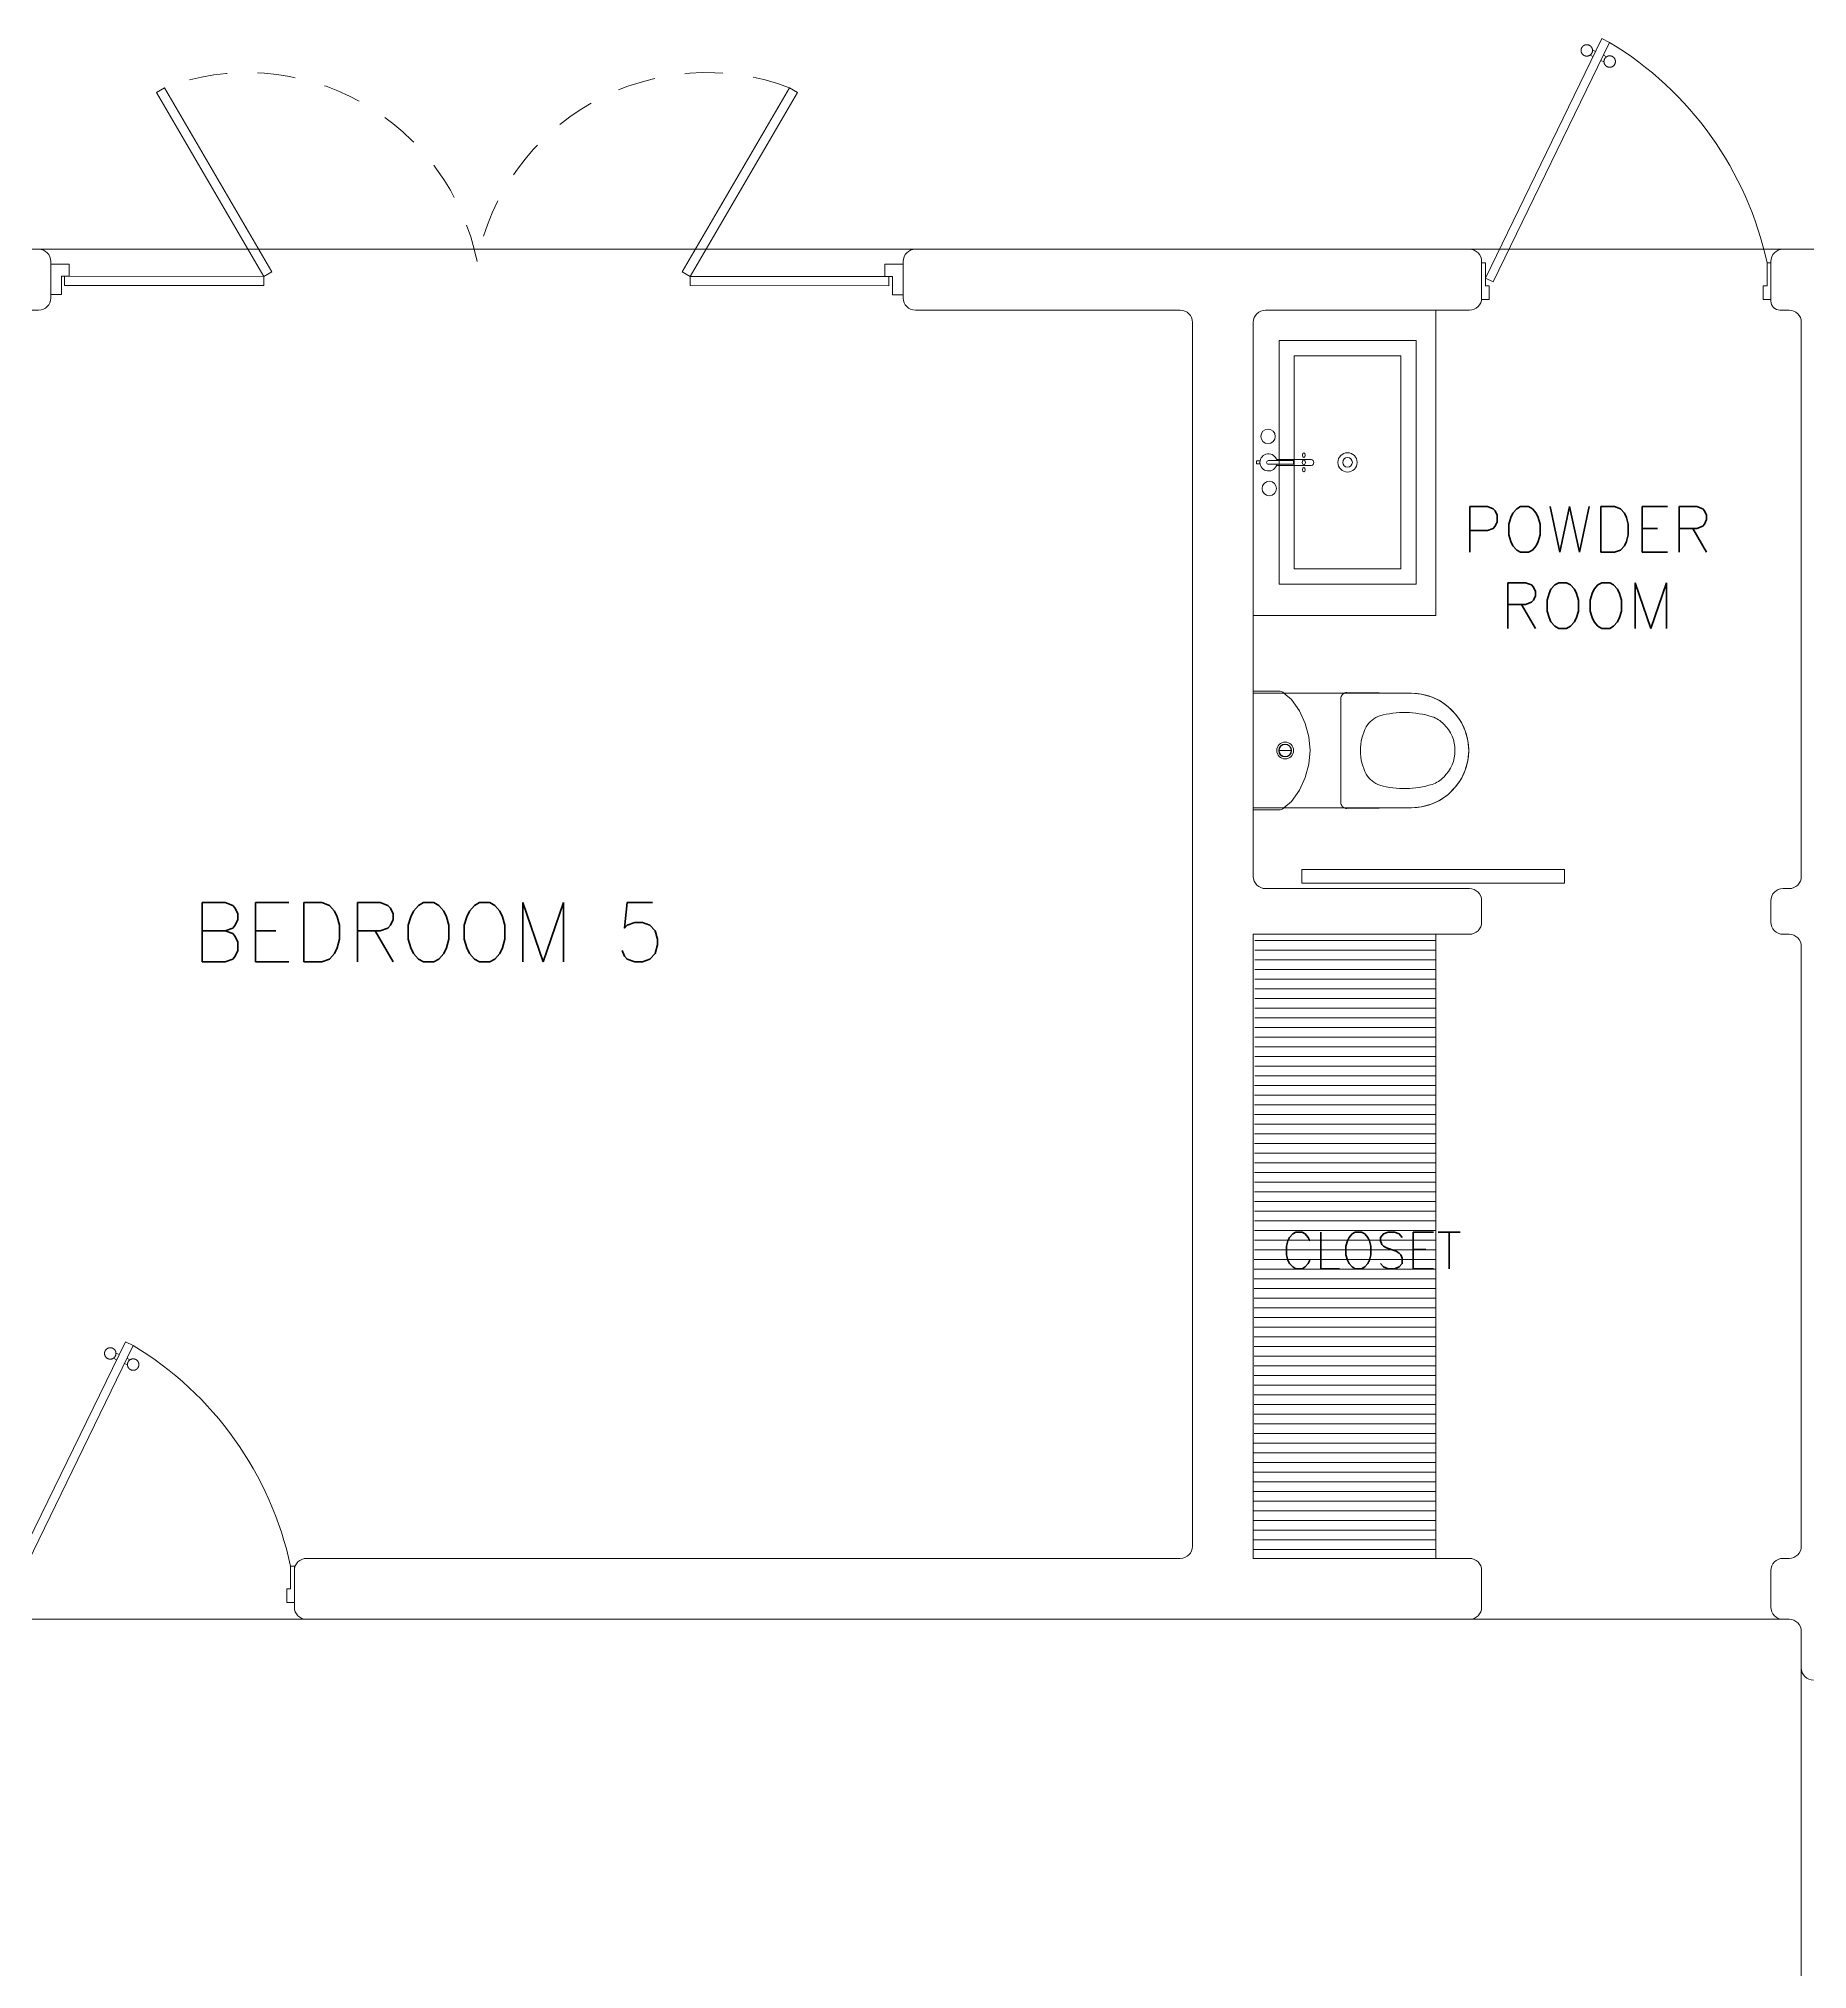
# Model space of a CAD drawing. Header units: metres. Extents: x -232 to 581, y 30 to 789.
# Drawn here: x 108.58 to 114.39, y 741.04 to 747.38 of the extents above; entities that cross this region are included whole.
import ezdxf

# ---------------------------------------------------------------- set-up
doc = ezdxf.new("R2010")
doc.units = ezdxf.units.M
doc.linetypes.add('HIDDEN2', pattern=[0.1875, 0.125, -0.0625])
doc.layers.add('1', color=1, linetype='Continuous')
for name, color, linetype, lineweight in [('A-DOOR', 35, 'Continuous', 5), ('A-WALL', 250, 'Continuous', 20), ('baños', 140, 'Continuous', 0), ('closets', 253, 'Continuous', 0), ('textos', 7, 'Continuous', 0)]:
    doc.layers.add(name, color=color, linetype=linetype, lineweight=lineweight)
doc.layers.add('PISO', color=7, linetype='Continuous', lineweight=5, true_color=0xe6e6e6)
doc.styles.get("Standard").update_dxf_attribs({"font": 'arial.ttf'})

# ---------------------------------------------------------------- blocks, each defined once
blk = doc.blocks.new('Caroma_ToiletSuites')
at = {"layer": 'baños'}
for p, q in [((-32.6, 705.1), (-64.3, 696.7)), ((0, 708), (-32.6, 705.1)), ((32.6, 705.1), (0, 708)), ((64.3, 696.7), (32.6, 705.1)), ((-144, 640.8), (-162.8, 614)), ((-120.8, 664), (-144, 640.8)), ((-94, 682.8), (-120.8, 664)), ((-64.3, 696.7), (-94, 682.8)), ((94, 682.8), (64.3, 696.7)), ((120.8, 664), (94, 682.8)), ((144, 640.8), (120.8, 664)), ((162.8, 614), (144, 640.8)), ((-176.7, 584.3), (-185.1, 552.6)), ((-162.8, 614), (-176.7, 584.3)), ((176.7, 584.3), (162.8, 614)), ((185.1, 552.6), (176.7, 584.3)), ((-188, 520), (-190.5, 308)), ((-185.1, 552.6), (-188, 520)), ((-188, 0), (-188, 520)), ((188, 520), (185.1, 552.6)), ((188, 520), (188, 0)), ((190.5, 308), (188, 520)), ((-190.5, 308), (-190.2, 304.5)), ((-190.2, 304.5), (-189.3, 301.2)), ((-189.3, 301.2), (-187.8, 298)), ((-187.8, 298), (-185.8, 295.1)), ((-185.8, 295.1), (-183.4, 292.7)), ((-183.4, 292.7), (-180.5, 290.7)), ((-180.5, 290.7), (-177.3, 289.2)), ((-177.3, 289.2), (-174, 288.3)), ((-174, 288.3), (-170.5, 288)), ((-170.5, 288), (170.5, 288)), ((170.5, 288), (174, 288.3)), ((174, 288.3), (177.3, 289.2)), ((177.3, 289.2), (180.5, 290.7)), ((180.5, 290.7), (183.4, 292.7)), ((183.4, 292.7), (185.8, 295.1)), ((185.8, 295.1), (187.8, 298)), ((187.8, 298), (189.3, 301.2)), ((189.3, 301.2), (190.2, 304.5)), ((190.2, 304.5), (190.5, 308)), ((-130, 152.2), (-167.1, 126.2)), ((-88.9, 171.3), (-130, 152.2)), ((-45.1, 183.1), (-88.9, 171.3)), ((0, 187), (-45.1, 183.1)), ((45.1, 183.1), (0, 187)), ((88.9, 171.3), (45.1, 183.1)), ((130, 152.2), (88.9, 171.3)), ((167.1, 126.2), (130, 152.2)), ((-194.6, 88.2), (-195, 83.5)), ((-195, 83.5), (-195, 0)), ((-193.4, 92.7), (-194.6, 88.2)), ((-191.4, 97), (-193.4, 92.7)), ((-188.7, 100.9), (-191.4, 97)), ((-167.1, 126.2), (-188.7, 100.9)), ((0, 85), (0, 125)), ((188.7, 100.9), (167.1, 126.2)), ((191.4, 97), (188.7, 100.9)), ((193.4, 92.7), (191.4, 97)), ((194.6, 88.2), (193.4, 92.7)), ((195, 83.5), (194.6, 88.2)), ((195, 0), (195, 83.5)), ((-195, 0), (195, 0)), ((188, 0), (-188, 0))]:
    blk.add_line(p, q, dxfattribs=at)
for centre, radius, start, end in [((0, 520), 188, 0, 180), ((-2.7, 547.4), 115.2, 88.65652, 137.04039), ((2.7, 547.4), 115.2, 42.9609, 91.34146), ((183, 496.7), 307.9, 162.77131, 195.21432), ((-18.8, 556.1), 97.6, 134.33725, 160.9897), ((18.8, 556.1), 97.6, 19.00998, 45.66427), ((-183, 496.7), 307.9, 344.7852, 17.22859), ((-36.1, 442.4), 82.4, 198.76304, 239.35819), ((36.1, 442.4), 82.4, 300.64117, 341.23514), ((2.9, 529.9), 177.9, 242.91598, 269.06591), ((-2.9, 529.9), 177.9, 270.93391, 297.08355), ((0, 105), 27.5, 0, 180), ((0, 105), 27.5, 180, 0), ((0, 105), 21, 0, 180), ((0, 105), 21, 180, 0), ((0, 105), 20, 0, 180), ((0, 105), 20, 180, 0)]:
    blk.add_arc(centre, radius, start, end, dxfattribs=at)
blk = doc.blocks.new('puerta 1.00')
at = {"layer": 'A-DOOR'}
for p, q in [((-0.15, -0.0125), (-0.9369, -0.3949)), ((-0.1376, -0.038), (-0.9245, -0.4204)), ((-0.1376, -0.038), (-0.15, -0.0125)), ((-0.8946, -0.3743), (-0.8996, -0.3641)), ((-0.8777, -0.3661), (-0.8826, -0.3559)), ((-0.9369, -0.3949), (-0.9245, -0.4204)), ((-0.8822, -0.3998), (-0.8772, -0.4101)), ((-0.8653, -0.3916), (-0.8603, -0.4018))]:
    blk.add_line(p, q, dxfattribs=at)
for points in [[(-0.08, 0), (-0.08, -0.025), (-0.125, -0.025), (-0.125, -0.0125), (-0.2, -0.0125), (-0.2, 0), (-0.08, 0)], [(-0.08, -0.95), (-0.08, -0.925), (-0.125, -0.925), (-0.125, -0.9375), (-0.2, -0.9375), (-0.2, -0.95), (-0.08, -0.95)]]:
    blk.add_lwpolyline(points, dxfattribs=at)
blk.add_arc((0.0366, 0.1602), 1.1229, 211.13358, 257.83427, dxfattribs=at)
for points in [[(-0.8982, -0.3642), (-0.9033, -0.3642), (-0.912, -0.3591), (-0.917, -0.3504), (-0.917, -0.3403), (-0.912, -0.3316), (-0.9033, -0.3265), (-0.8932, -0.3265), (-0.8844, -0.3316), (-0.8794, -0.3403), (-0.8794, -0.3504), (-0.8844, -0.3591), (-0.8932, -0.3642), (-0.8982, -0.3642)], [(-0.8617, -0.4394), (-0.8667, -0.4394), (-0.8754, -0.4344), (-0.8805, -0.4256), (-0.8805, -0.4156), (-0.8754, -0.4068), (-0.8667, -0.4018), (-0.8566, -0.4018), (-0.8479, -0.4068), (-0.8428, -0.4156), (-0.8428, -0.4257), (-0.8479, -0.4344), (-0.8566, -0.4394), (-0.8617, -0.4394)]]:
    blk.add_open_spline(points, degree=2, dxfattribs=at)
blk = doc.blocks.new('A$C8d867532')
at = {"layer": 'baños', "linetype": 'Continuous'}
blk.add_line((0.0395, 0.4062, 0), (0.1223, 0.4062, 0.0004), dxfattribs=at)
at = {"layer": 'baños'}
for points in [[(0.0743, 0.8), (0.5243, 0.8), (0.5243, 0), (0.0743, 0)], [(0.1243, 0.75), (0.4743, 0.75), (0.4743, 0.05), (0.1243, 0.05)]]:
    blk.add_lwpolyline(points, close=True, dxfattribs=at)
at = {"layer": 'baños', "linetype": 'Continuous'}
for points, elevation in [([(0.0114, 0.405), (0.0005, 0.405), (0, 0.4043), (0, 0.3957)], 0), ([(0, 0.3957), (0.0005, 0.395), (0.0114, 0.395)], 0), ([(0.1223, 0.4062), (0.1223, 0.3939)], 0.0004)]:
    blk.add_lwpolyline(points, dxfattribs=dict(at, elevation=elevation))
blk.add_lwpolyline([(0.0672, 0.3939, -9.082434), (0.0672, 0.4062)], format="xyb", dxfattribs=at)
at = {"layer": 'baños', "linetype": 'Continuous', "elevation": 0}
for points in [[(0.0333, 0.4, -0.385153), (0.0395, 0.4062), (0.0395, 0.4062)], [(0.0333, 0.4, 0.385153), (0.0395, 0.3939), (0.0395, 0.3939)], [(0.0661, 0.4101), (0.1804, 0.4101, -0.363105), (0.1887, 0.4, -0.363105), (0.1804, 0.39), (0.0661, 0.39)]]:
    blk.add_lwpolyline(points, format="xyb", dxfattribs=at)
at = {"layer": 'baños', "linetype": 'Continuous', "extrusion": (1.31781e-06, -1, -8.43443e-26), "elevation": -0.3939}
blk.add_lwpolyline([(0.1223, 0.0004), (0.0395, 0)], close=True, dxfattribs=at)
at = {"layer": 'baños', "linetype": 'Continuous'}
for centre, radius in [((0.0422, 0.4857), 0.0237), ((0.2993, 0.4), 0.0317), ((0.2993, 0.4), 0.0159), ((0.0384, 0.3146), 0.0237)]:
    blk.add_circle(centre, radius, dxfattribs=at)
at = {"layer": 'baños', "linetype": 'Continuous', "extrusion": (3.61622e-27, 8.43443e-26, -1)}
for centre, major_axis, ratio in [((0.1558, 0.4), (0, -0.0085), 0.599546), ((0.1557, 0.424), (0.00005, -0.0075), 0.581577), ((0.1558, 0.376), (0.00005, -0.0075), 0.581577)]:
    blk.add_ellipse(centre, major_axis=major_axis, ratio=ratio, dxfattribs=at)
at = {"layer": 'baños', "linetype": 'Continuous', "flags": 8}
for tag, p in [('TRADENAME', (0.1887, 0.4, 0)), ('MODELNUMBER', (0.1887, 0.4, 0)), ('MATERIAL', (0.1888, 0.4, 0)), ('PRODUCT', (0.1888, 0.4, 0))]:
    blk.add_attdef(tag, p, '', height=0.0000254, rotation=270.00008, dxfattribs=at)
at = {"layer": 'baños', "linetype": 'Continuous'}
for tag, p in [('MATERIAL', (0.299, 0.3999)), ('PRODUCT', (0.299, 0.3999)), ('TRADENAME', (0.2991, 0.3999)), ('MODELNUMBER', (0.2991, 0.3999))]:
    blk.add_attdef(tag, p, '', height=0.0000254, rotation=90.00008, dxfattribs=at)
blk = doc.blocks.new('A$Ca7b09788')
at = {"layer": 'A-DOOR'}
for p, q in [((0, 0.1006), (0.06, 0.1006)), ((0.06, 0.0606), (0.06, 0.1006)), ((2.8, 0.1), (2.74, 0.1)), ((2.74, 0.06), (2.74, 0.1)), ((0.035, 0.0006), (0, 0.0006)), ((0.035, 0.0606), (0.035, 0.0006)), ((0.06, 0.0606), (0.035, 0.0606)), ((2.74, 0.06), (2.765, 0.06)), ((2.765, 0.06), (2.765, 0)), ((2.765, 0), (2.8, 0))]:
    blk.add_line(p, q, dxfattribs=at)
for points in [[(0.3471, 0.6649), (0.7, 0.0604), (0.7261, 0.0757), (0.3732, 0.6802)], [(2.4529, 0.6649), (2.1, 0.0604), (2.0739, 0.0757), (2.4268, 0.6802)], [(0.0446, 0.0606), (0.7, 0.0604), (0.7, 0.0301), (0.0446, 0.0303)], [(2.7524, 0.06), (2.1, 0.0602), (2.1, 0.0299), (2.7524, 0.0297)]]:
    blk.add_lwpolyline(points, close=True, dxfattribs=at)
at = {"layer": 'A-DOOR', "linetype": 'HIDDEN2'}
for centre, start, end in [((0.6447, -0.0402), 11.15443, 110.64705), ((2.1553, -0.0402), 69.35295, 168.84557)]:
    blk.add_arc(centre, 0.7699, start, end, dxfattribs=at)
blk = doc.blocks.new('27.11.2025 LN09 1ER NIVEL')
at = {"layer": 'closets', "true_color": 0x000000, "transparency": 33554687}
h = blk.add_hatch(dxfattribs=at)
h.set_pattern_fill('LINE', color=18, scale=0.01, angle=180)
h.set_pattern_definition([(180, (-146.760637, -2712.680404), (-4e-18, -0.03175), [])])
h.paths.add_polyline_path([(189.3891, 108.9941), (189.3853, 106.9441), (189.9837, 106.9441), (189.9837, 108.9941)])
at = {"layer": 'A-DOOR', "color": 18, "true_color": 0x000000}
blk.add_lwpolyline([(189.5435, 109.2067), (190.4054, 109.2067), (190.4054, 109.1623), (189.5435, 109.1623)], close=True, dxfattribs=at)
at = {"layer": 'A-WALL', "color": 18, "true_color": 0x000000}
for p, q in [((184.2738, 111.2441), (185.3938, 111.2441)), ((188.2738, 111.2441), (190.0938, 111.2441)), ((191.1238, 111.2441), (192.3688, 111.2441)), ((185.4338, 111.2041), (185.4338, 111.0841)), ((188.2338, 111.2041), (188.2338, 111.0841)), ((190.1338, 111.0841), (190.1338, 111.2041)), ((191.0838, 111.0741), (191.0838, 111.2041)), ((184.4838, 111.0441), (185.3938, 111.0441)), ((189.1438, 111.0441), (188.2738, 111.0441)), ((189.1838, 111.0041), (189.1838, 106.9841)), ((189.3838, 109.1841), (189.3838, 111.0041)), ((189.4238, 111.0441), (190.0938, 111.0441)), ((191.1138, 111.0441), (191.1138, 111.0441)), ((191.1138, 111.0441), (191.1438, 111.0441)), ((191.1838, 111.0041), (191.1838, 109.1841)), ((189.4238, 109.1441), (190.0938, 109.1441)), ((190.1338, 109.1041), (190.1338, 109.0341)), ((191.0838, 109.1041), (191.0838, 109.0341)), ((191.1138, 109.1441), (191.1138, 109.1441)), ((191.1438, 109.1441), (191.1238, 109.1441)), ((189.3838, 108.9941), (190.0938, 108.9941)), ((189.3838, 106.9441), (189.3838, 108.9941)), ((191.1138, 108.9941), (191.1138, 108.9941)), ((191.1238, 108.9941), (191.1438, 108.9941)), ((191.1838, 108.9541), (191.1838, 106.9841)), ((189.1438, 106.9441), (186.2738, 106.9441)), ((190.0938, 106.9441), (189.3838, 106.9441)), ((191.1238, 106.9441), (191.1438, 106.9441)), ((186.2338, 106.9041), (186.2338, 106.7841)), ((190.1338, 106.9041), (190.1338, 106.7841)), ((191.0838, 106.9041), (191.0838, 106.7841)), ((190.0938, 106.7441), (186.2738, 106.7441)), ((191.1238, 106.7441), (191.1438, 106.7441)), ((191.1838, 106.7041), (191.1838, 106.5841))]:
    blk.add_line(p, q, dxfattribs=at)
for centre, radius, start, end in [((185.3938, 111.2041), 0.04, 0, 90), ((188.2738, 111.2041), 0.04, 90, 180), ((190.0938, 111.2041), 0.04, 0, 90), ((191.1238, 111.2041), 0.04, 90, 180), ((185.3938, 111.0841), 0.04, 270, 0), ((188.2738, 111.0841), 0.04, 180, 270), ((190.0938, 111.0841), 0.04, 270, 0), ((191.1138, 111.0741), 0.03, 180, 270), ((189.1438, 111.0041), 0.04, 0, 90), ((189.4238, 111.0041), 0.04, 90, 180), ((191.1438, 111.0041), 0.04, 360, 90), ((189.4238, 109.1841), 0.04, 180, 270), ((191.1438, 109.1841), 0.04, 270, 360), ((190.0938, 109.1041), 0.04, 0, 90), ((191.1238, 109.1041), 0.04, 90, 180), ((190.0938, 109.0341), 0.04, 270, 0), ((191.1238, 109.0341), 0.04, 180, 270), ((191.1438, 108.9541), 0.04, 0, 90), ((186.2738, 106.9041), 0.04, 90, 180), ((189.1438, 106.9841), 0.04, 270, 0), ((190.0938, 106.9041), 0.04, 0, 90), ((191.1238, 106.9041), 0.04, 90, 180), ((191.1438, 106.9841), 0.04, 270, 0), ((186.2738, 106.7841), 0.04, 180, 270), ((190.0938, 106.7841), 0.04, 270, 0), ((191.1238, 106.7841), 0.04, 180, 270), ((191.1438, 106.7041), 0.04, 0, 90), ((191.2238, 106.5841), 0.04, 180, 270)]:
    blk.add_arc(centre, radius, start, end, dxfattribs=at)
at = {"layer": 'baños', "color": 18, "true_color": 0x000000}
for q in [(189.9833, 111.0441), (189.3833, 110.0407)]:
    blk.add_line((189.9833, 110.0407), q, dxfattribs=at)
at = {"layer": 'closets', "color": 18, "true_color": 0x000000, "transparency": 33554687}
blk.add_line((189.9837, 106.9441), (189.9837, 108.9941), dxfattribs=at)
at = {"layer": 'PISO', "color": 18, "true_color": 0x000000}
for p, q in [((188.2738, 111.2441), (185.3938, 111.2441)), ((190.0938, 111.2441), (191.1238, 111.2441)), ((185.2438, 106.7441), (186.2738, 106.7441)), ((190.0938, 106.7441), (191.1238, 106.7441)), ((191.1838, 106.5841), (191.1838, 105.5541))]:
    blk.add_line(p, q, dxfattribs=at)
at = {"color": 18, "true_color": 0x000000}
blk.add_blockref('A$Ca7b09788', (185.4338, 111.0947), dxfattribs=at)
at = {"layer": '1', "color": 18, "true_color": 0x000000}
ref = blk.add_blockref('A$C8d867532', (189.3939, 110.9441), dxfattribs=dict(at, xscale=-1, rotation=180))
ref.add_attrib('MATERIAL', 'VITREOUS CHINA', (189.6929, 110.5442), dxfattribs={"layer": 'baños', "linetype": 'Continuous', "height": 0.0000254, "rotation": 269.99992})
ref.add_attrib('PRODUCT', 'BATHROOM SINK', (189.6929, 110.5442), dxfattribs={"layer": 'baños', "linetype": 'Continuous', "height": 0.0000254, "rotation": 269.99992})
ref.add_attrib('TRADENAME', 'VOX', (189.6929, 110.5442), dxfattribs={"layer": 'baños', "linetype": 'Continuous', "height": 0.0000254, "rotation": 269.99992})
ref.add_attrib('MODELNUMBER', 'K-5373', (189.693, 110.5442), dxfattribs={"layer": 'baños', "linetype": 'Continuous', "height": 0.0000254, "rotation": 269.99992})
ref.add_attrib('MATERIAL', 'BRASS', (189.5827, 110.5441, 0), dxfattribs={"layer": 'baños', "linetype": 'Continuous', "height": 0.0000254, "rotation": 89.99992})
ref.add_attrib('PRODUCT', 'FAUCETS', (189.5827, 110.5441, 0), dxfattribs={"layer": 'baños', "linetype": 'Continuous', "height": 0.0000254, "rotation": 89.99992})
ref.add_attrib('TRADENAME', 'PURIST', (189.5826, 110.5441, 0), dxfattribs={"layer": 'baños', "linetype": 'Continuous', "height": 0.0000254, "rotation": 89.99992})
ref.add_attrib('MODELNUMBER', 'K-14404-4A', (189.5826, 110.5441, 0), dxfattribs={"layer": 'baños', "linetype": 'Continuous', "height": 0.0000254, "rotation": 89.99992})
at = {"layer": 'A-DOOR', "color": 18, "true_color": 0x000000, "xscale": -1.000000000000002, "rotation": 90}
for p in [(190.1338, 110.9991), (185.2838, 106.7191)]:
    blk.add_blockref('puerta 1.00', p, dxfattribs=at)
at = {"layer": 'baños', "color": 18, "true_color": 0x000000, "xscale": -0.000999999934791, "yscale": 0.000999999934791, "rotation": 270}
blk.add_blockref('Caroma_ToiletSuites', (189.3833, 109.5977), dxfattribs=at)
at = {"layer": 'textos', "color": 18, "true_color": 0x000000}
for s, insert, char_height, width, attachment_point in [('\\pxqc;{\\Fromans|c0;POWDER\\PROOM}', (192.1848, 109.9988), 0.15, 3.408577, 9), ('{\\Fromans|c0; BEDROOM 5}', (185.764, 108.9033), 0.195, 3.404877, 7), ('\\pxqc;{\\Fromans|c0;\\H0.8x;CLOSET\\H1.25x; }', (191.4752, 107.8956), 0.15, 3.404877, 9)]:
    blk.add_mtext(s, dxfattribs=dict(at, insert=insert, char_height=char_height, width=width, attachment_point=attachment_point))

msp = doc.modelspace()

# ---------------------------------------------------------------- block references
at = {"color": 1}
msp.add_blockref('27.11.2025 LN09 1ER NIVEL', (-76.818, 635.4443), dxfattribs=at)

doc.saveas('drawing.dxf')
